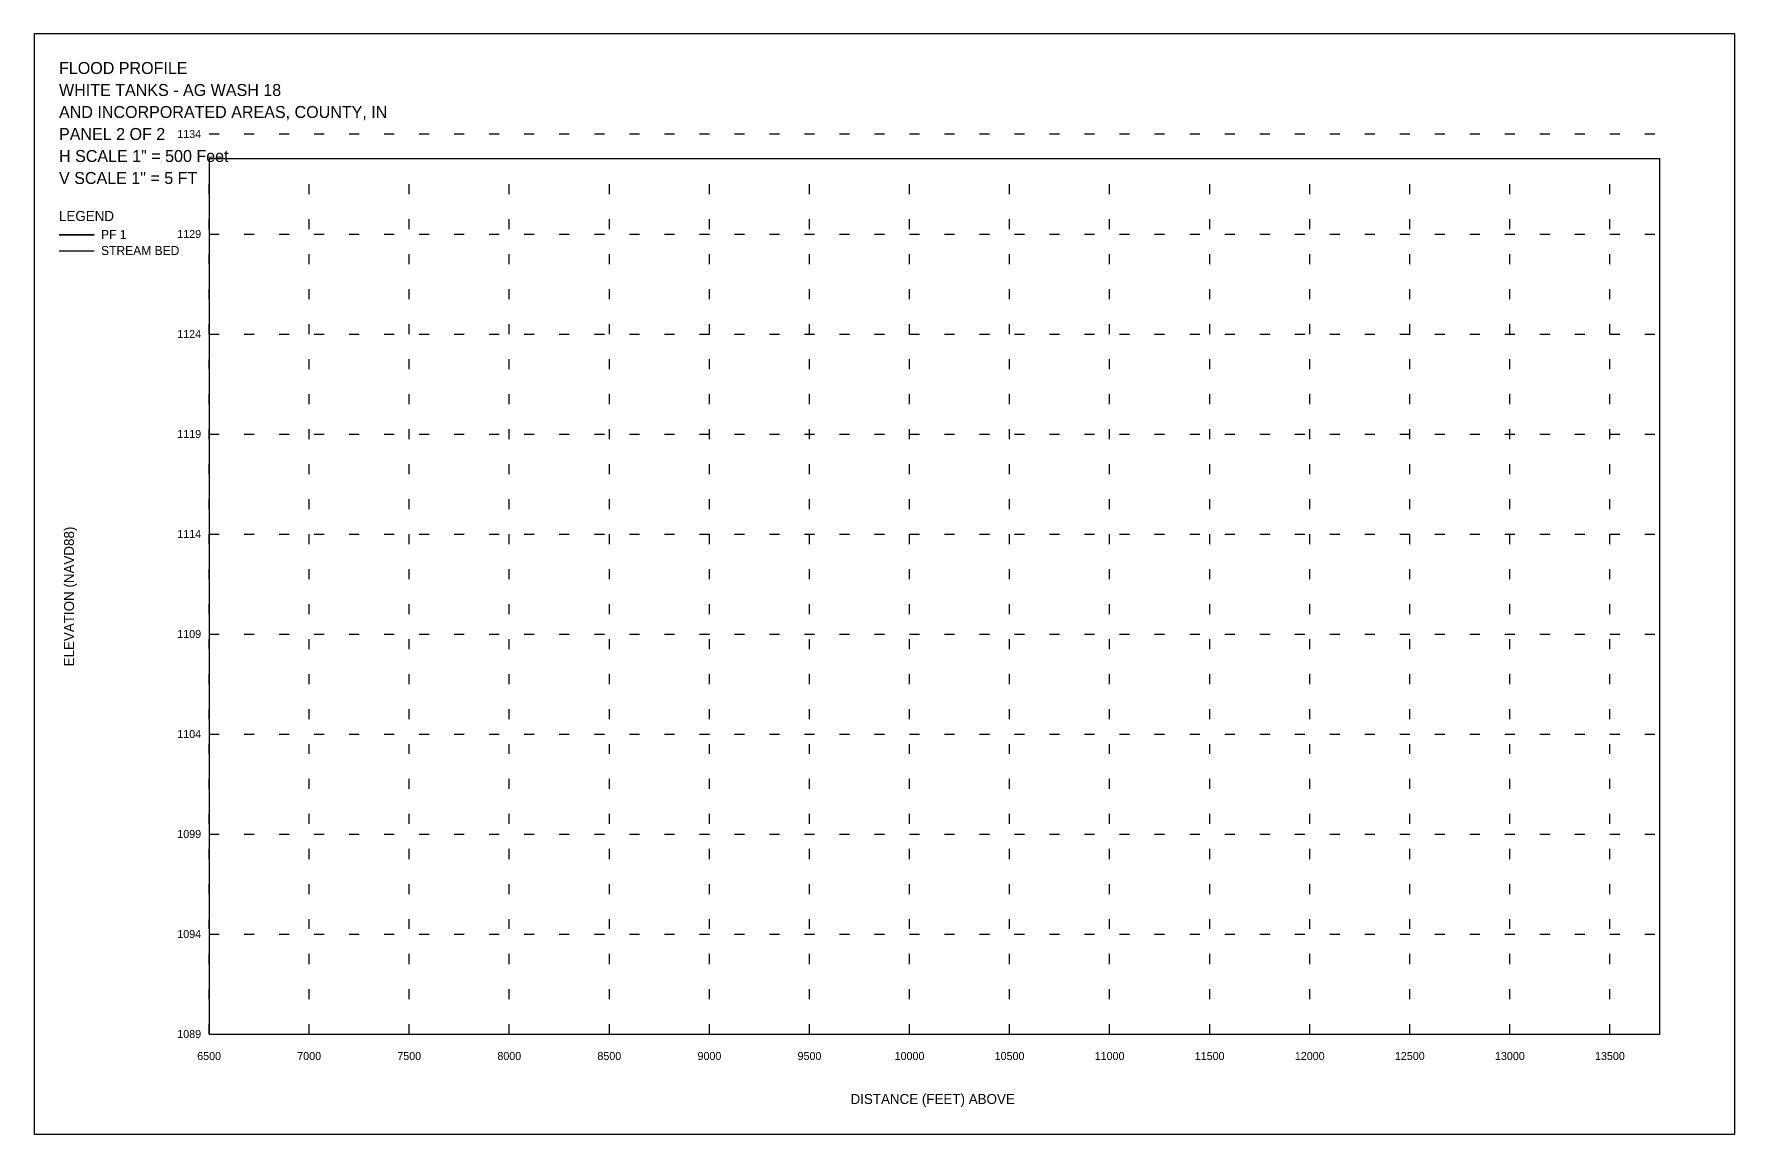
# Model space of a CAD drawing. Header units: metres. Extents: x 0 to 34.5, y 0 to 11.
# Drawn here: x 17.5 to 34.5, y 0 to 11 of the extents above; entities that cross this region are included whole.
import ezdxf
from ezdxf.enums import TextEntityAlignment as Align

# ---------------------------------------------------------------- set-up
doc = ezdxf.new("R2010")
doc.units = ezdxf.units.M
doc.linetypes.add('DOTTED', pattern=[0.25, 0, -0.25])
for name, color, linetype in [('GRID', 8, 'DOTTED'), ('INVERT', 7, 'Continuous'), ('PANEL_BORDER', 7, 'Continuous'), ('PROF_PF 1', 7, 'Continuous'), ('TITLE_BLOCK', 7, 'Continuous')]:
    doc.layers.add(name, color=color, linetype=linetype)

msp = doc.modelspace()

# ---------------------------------------------------------------- linework, layer by layer
at = {"layer": 'GRID'}
for p, q in [((19.25, 10), (33.75, 10)), ((19.25, 1), (19.25, 9.75)), ((20.25, 1), (20.25, 9.75)), ((21.25, 1), (21.25, 9.75)), ((22.25, 1), (22.25, 9.75)), ((23.25, 1), (23.25, 9.75)), ((24.25, 1), (24.25, 9.75)), ((25.25, 1), (25.25, 9.75)), ((26.25, 1), (26.25, 9.75)), ((27.25, 1), (27.25, 9.75)), ((28.25, 1), (28.25, 9.75)), ((29.25, 1), (29.25, 9.75)), ((30.25, 1), (30.25, 9.75)), ((31.25, 1), (31.25, 9.75)), ((32.25, 1), (32.25, 9.75)), ((33.25, 1), (33.25, 9.75)), ((19.25, 9), (33.75, 9)), ((19.25, 8), (33.75, 8)), ((19.25, 7), (33.75, 7)), ((19.25, 6), (33.75, 6)), ((19.25, 5), (33.75, 5)), ((19.25, 4), (33.75, 4)), ((19.25, 3), (33.75, 3)), ((19.25, 2), (33.75, 2)), ((19.25, 1), (33.75, 1))]:
    msp.add_line(p, q, dxfattribs=at)
at = {"layer": 'INVERT', "lineweight": 25}
msp.add_line((17.75, 8.83), (18.1, 8.83), dxfattribs=at)
at = {"layer": 'PANEL_BORDER'}
for points in [[(17.5, 0), (34.5, 0), (34.5, 11), (17.5, 11), (17.5, 0)], [(19.25, 1), (33.75, 1), (33.75, 9.75), (19.25, 9.75), (19.25, 1)]]:
    msp.add_lwpolyline(points, close=True, dxfattribs=at)
at = {"layer": 'PROF_PF 1', "lineweight": 35}
msp.add_line((17.75, 8.99), (18.1, 8.99), dxfattribs=at)

# ---------------------------------------------------------------- texts
at = {"layer": 'TITLE_BLOCK'}
for s, height, p in [('FLOOD PROFILE', 0.12, (17.75, 10.6)), ('WHITE TANKS - AG WASH 18', 0.12, (17.75, 10.38)), ('AND INCORPORATED AREAS, COUNTY, IN', 0.12, (17.75, 10.16)), ('PANEL 2 OF 2', 0.12, (17.75, 9.94)), ('H SCALE 1" = 500 Feet', 0.12, (17.75, 9.72)), ('V SCALE 1" = 5 FT', 0.12, (17.75, 9.5)), ('LEGEND', 0.1, (17.75, 9.13)), ('PF 1', 0.09, (18.17, 8.95)), ('STREAM BED', 0.09, (18.17, 8.79))]:
    msp.add_text(s, height=height, dxfattribs=at).set_placement(p)
for s, p in [('1134', (19.17, 10)), ('1129', (19.17, 9)), ('1124', (19.17, 8)), ('1119', (19.17, 7)), ('1114', (19.17, 6)), ('1109', (19.17, 5)), ('1104', (19.17, 4)), ('1099', (19.17, 3)), ('1094', (19.17, 2)), ('1089', (19.17, 1))]:
    msp.add_text(s, height=0.08, dxfattribs=at).set_placement(p, align=Align.MIDDLE_RIGHT)
msp.add_text('ELEVATION (NAVD88)', height=0.1, rotation=90, dxfattribs=at).set_placement((17.85, 5.375), align=Align.MIDDLE_CENTER)
for s, p in [('6500', (19.25, 0.82)), ('7000', (20.25, 0.82)), ('7500', (21.25, 0.82)), ('8000', (22.25, 0.82)), ('8500', (23.25, 0.82)), ('9000', (24.25, 0.82)), ('9500', (25.25, 0.82)), ('10000', (26.25, 0.82)), ('10500', (27.25, 0.82)), ('11000', (28.25, 0.82)), ('11500', (29.25, 0.82)), ('12000', (30.25, 0.82)), ('12500', (31.25, 0.82)), ('13000', (32.25, 0.82)), ('13500', (33.25, 0.82))]:
    msp.add_text(s, height=0.08, dxfattribs=at).set_placement(p, align=Align.TOP_CENTER)
msp.add_text('DISTANCE (FEET) ABOVE ', height=0.1, dxfattribs=at).set_placement((26.5, 0.35), align=Align.MIDDLE_CENTER)

doc.saveas('drawing.dxf')
